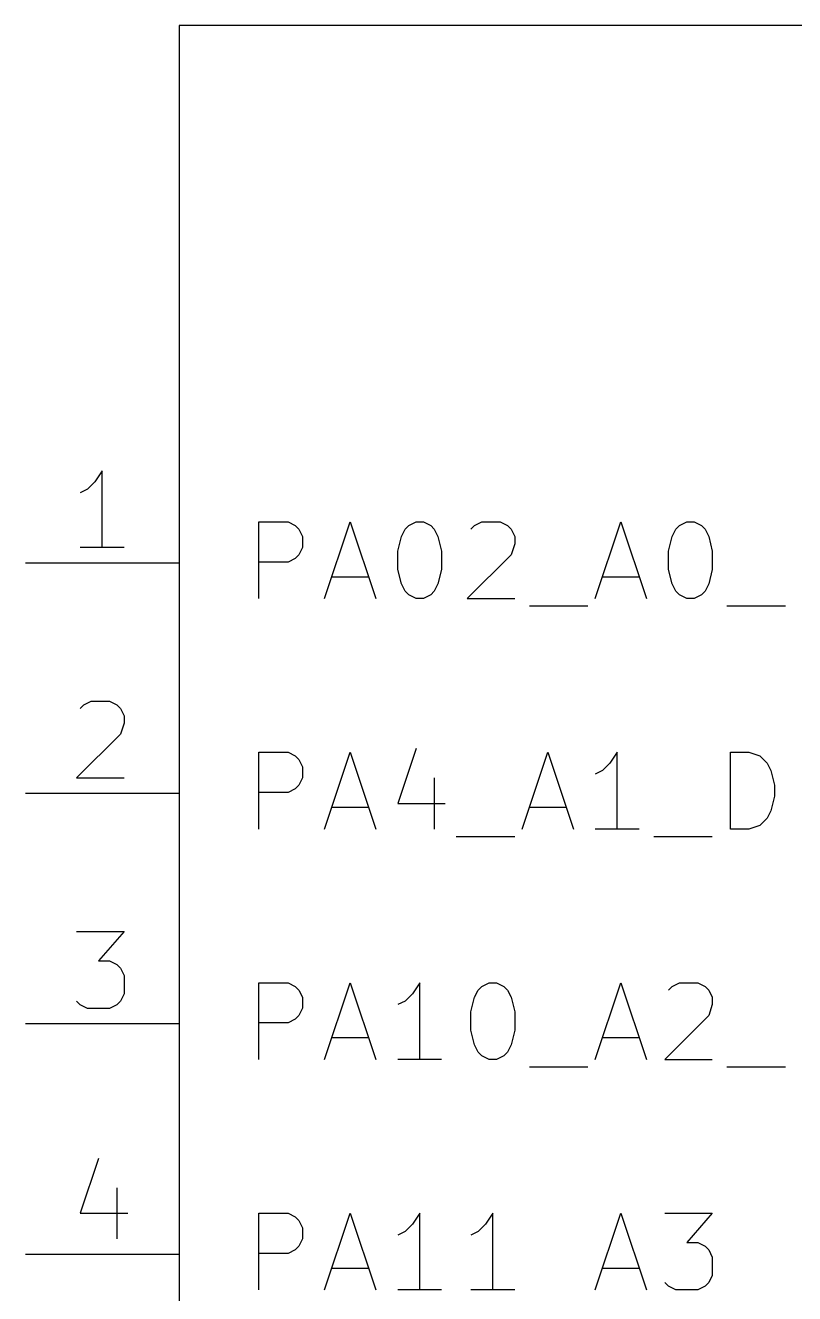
# Model space of a CAD drawing. Extents: x 0.4 to 11.3, y -7.9 to -0.4.
# Drawn here: x 4.75 to 5.251, y -3.926 to -3.1 of the extents above; entities that cross this region are included whole.
import ezdxf

# ---------------------------------------------------------------- set-up
doc = ezdxf.new("R2010")
doc.units = 0
doc.header["$MEASUREMENT"] = 0
doc.layers.add('CYAN2', color=4, linetype='CONTINUOUS')
doc.layers.add('RED2', color=1, linetype='CONTINUOUS')

msp = doc.modelspace()

# ---------------------------------------------------------------- linework, layer by layer
at = {"layer": 'CYAN2', "linetype": 'CONTINUOUS'}
for p, q in [((4.9019, -3.47313), (4.9019, -3.42313)), ((4.9019, -3.42313), (4.92095, -3.42313)), ((4.9019, -3.47313), (4.9019, -3.42313)), ((4.9019, -3.42313), (4.92095, -3.42313)), ((4.92095, -3.42313), (4.92571, -3.42551)), ((4.92095, -3.42313), (4.92571, -3.42551)), ((4.92571, -3.42551), (4.92809, -3.42789)), ((4.92571, -3.42551), (4.92809, -3.42789)), ((4.94476, -3.47313), (4.96143, -3.42313)), ((4.94476, -3.47313), (4.96143, -3.42313)), ((4.96143, -3.42313), (4.97809, -3.47313)), ((4.96143, -3.42313), (4.97809, -3.47313)), ((4.99714, -3.42789), (4.99952, -3.42551)), ((4.99714, -3.42789), (4.99952, -3.42551)), ((4.99952, -3.42551), (5.00428, -3.42313)), ((4.99952, -3.42551), (5.00428, -3.42313)), ((5.00428, -3.42313), (5.00905, -3.42313)), ((5.00428, -3.42313), (5.00905, -3.42313)), ((5.00905, -3.42313), (5.01381, -3.42551)), ((5.00905, -3.42313), (5.01381, -3.42551)), ((5.01381, -3.42551), (5.01619, -3.42789)), ((5.01381, -3.42551), (5.01619, -3.42789)), ((5.04, -3.42789), (5.04238, -3.42551)), ((5.04, -3.42789), (5.04238, -3.42551)), ((5.04238, -3.42551), (5.04714, -3.42313)), ((5.04238, -3.42551), (5.04714, -3.42313)), ((5.04714, -3.42313), (5.05905, -3.42313)), ((5.04714, -3.42313), (5.05905, -3.42313)), ((5.05905, -3.42313), (5.06381, -3.42551)), ((5.05905, -3.42313), (5.06381, -3.42551)), ((5.06381, -3.42551), (5.06619, -3.42789)), ((5.06381, -3.42551), (5.06619, -3.42789)), ((5.12095, -3.47313), (5.13761, -3.42313)), ((5.12095, -3.47313), (5.13761, -3.42313)), ((5.13761, -3.42313), (5.15428, -3.47313)), ((5.13761, -3.42313), (5.15428, -3.47313)), ((5.17333, -3.42789), (5.17571, -3.42551)), ((5.17333, -3.42789), (5.17571, -3.42551)), ((5.17571, -3.42551), (5.18047, -3.42313)), ((5.17571, -3.42551), (5.18047, -3.42313)), ((5.18047, -3.42313), (5.18524, -3.42313)), ((5.18047, -3.42313), (5.18524, -3.42313)), ((5.18524, -3.42313), (5.19, -3.42551)), ((5.18524, -3.42313), (5.19, -3.42551)), ((5.19, -3.42551), (5.19238, -3.42789)), ((5.19, -3.42551), (5.19238, -3.42789)), ((4.92809, -3.42789), (4.93047, -3.43265)), ((4.92809, -3.42789), (4.93047, -3.43265)), ((4.93047, -3.43265), (4.93047, -3.4398)), ((4.93047, -3.43265), (4.93047, -3.4398)), ((4.99238, -3.44218), (4.99476, -3.43265)), ((4.99238, -3.44218), (4.99476, -3.43265)), ((4.99476, -3.43265), (4.99714, -3.42789)), ((4.99476, -3.43265), (4.99714, -3.42789)), ((5.01619, -3.42789), (5.01857, -3.43265)), ((5.01619, -3.42789), (5.01857, -3.43265)), ((5.01857, -3.43265), (5.02095, -3.44218)), ((5.01857, -3.43265), (5.02095, -3.44218)), ((5.06619, -3.42789), (5.06857, -3.43265)), ((5.06619, -3.42789), (5.06857, -3.43265)), ((5.06857, -3.43265), (5.06857, -3.43742)), ((5.06857, -3.43265), (5.06857, -3.43742)), ((5.16857, -3.44218), (5.17095, -3.43265)), ((5.16857, -3.44218), (5.17095, -3.43265)), ((5.17095, -3.43265), (5.17333, -3.42789)), ((5.17095, -3.43265), (5.17333, -3.42789)), ((5.19238, -3.42789), (5.19476, -3.43265)), ((5.19238, -3.42789), (5.19476, -3.43265)), ((5.19476, -3.43265), (5.19714, -3.44218)), ((5.19476, -3.43265), (5.19714, -3.44218)), ((4.93047, -3.4398), (4.92809, -3.44456)), ((4.93047, -3.4398), (4.92809, -3.44456)), ((4.99238, -3.45408), (4.99238, -3.44218)), ((4.99238, -3.45408), (4.99238, -3.44218)), ((5.02095, -3.44218), (5.02095, -3.45408)), ((5.02095, -3.44218), (5.02095, -3.45408)), ((5.06857, -3.43742), (5.06619, -3.44456)), ((5.06857, -3.43742), (5.06619, -3.44456)), ((5.16857, -3.45408), (5.16857, -3.44218)), ((5.16857, -3.45408), (5.16857, -3.44218)), ((5.19714, -3.44218), (5.19714, -3.45408)), ((5.19714, -3.44218), (5.19714, -3.45408)), ((4.92095, -3.44932), (4.9019, -3.44932)), ((4.92095, -3.44932), (4.9019, -3.44932)), ((4.92571, -3.44694), (4.92095, -3.44932)), ((4.92571, -3.44694), (4.92095, -3.44932)), ((4.92809, -3.44456), (4.92571, -3.44694)), ((4.92809, -3.44456), (4.92571, -3.44694)), ((5.06619, -3.44456), (5.03762, -3.47313)), ((5.06619, -3.44456), (5.03762, -3.47313)), ((4.94952, -3.45885), (4.97333, -3.45885)), ((4.94952, -3.45885), (4.97333, -3.45885)), ((4.99476, -3.46361), (4.99238, -3.45408)), ((4.99476, -3.46361), (4.99238, -3.45408)), ((5.02095, -3.45408), (5.01857, -3.46361)), ((5.02095, -3.45408), (5.01857, -3.46361)), ((5.12571, -3.45885), (5.14952, -3.45885)), ((5.12571, -3.45885), (5.14952, -3.45885)), ((5.17095, -3.46361), (5.16857, -3.45408)), ((5.17095, -3.46361), (5.16857, -3.45408)), ((5.19714, -3.45408), (5.19476, -3.46361)), ((5.19714, -3.45408), (5.19476, -3.46361)), ((4.99714, -3.46837), (4.99476, -3.46361)), ((4.99714, -3.46837), (4.99476, -3.46361)), ((5.01857, -3.46361), (5.01619, -3.46837)), ((5.01857, -3.46361), (5.01619, -3.46837)), ((5.17333, -3.46837), (5.17095, -3.46361)), ((5.17333, -3.46837), (5.17095, -3.46361)), ((5.19476, -3.46361), (5.19238, -3.46837)), ((5.19476, -3.46361), (5.19238, -3.46837)), ((4.99952, -3.47075), (4.99714, -3.46837)), ((4.99952, -3.47075), (4.99714, -3.46837)), ((5.00428, -3.47313), (4.99952, -3.47075)), ((5.00428, -3.47313), (4.99952, -3.47075)), ((5.00905, -3.47313), (5.00428, -3.47313)), ((5.00905, -3.47313), (5.00428, -3.47313)), ((5.01381, -3.47075), (5.00905, -3.47313)), ((5.01381, -3.47075), (5.00905, -3.47313)), ((5.01619, -3.46837), (5.01381, -3.47075)), ((5.01619, -3.46837), (5.01381, -3.47075)), ((5.03762, -3.47313), (5.06857, -3.47313)), ((5.03762, -3.47313), (5.06857, -3.47313)), ((5.17571, -3.47075), (5.17333, -3.46837)), ((5.17571, -3.47075), (5.17333, -3.46837)), ((5.18047, -3.47313), (5.17571, -3.47075)), ((5.18047, -3.47313), (5.17571, -3.47075)), ((5.18524, -3.47313), (5.18047, -3.47313)), ((5.18524, -3.47313), (5.18047, -3.47313)), ((5.19, -3.47075), (5.18524, -3.47313)), ((5.19, -3.47075), (5.18524, -3.47313)), ((5.19238, -3.46837), (5.19, -3.47075)), ((5.19238, -3.46837), (5.19, -3.47075)), ((5.07809, -3.47789), (5.11619, -3.47789)), ((5.07809, -3.47789), (5.11619, -3.47789)), ((5.20667, -3.47789), (5.24476, -3.47789)), ((5.20667, -3.47789), (5.24476, -3.47789)), ((4.9019, -3.62313), (4.9019, -3.57313)), ((4.9019, -3.57313), (4.92095, -3.57313)), ((4.9019, -3.62313), (4.9019, -3.57313)), ((4.9019, -3.57313), (4.92095, -3.57313)), ((4.92095, -3.57313), (4.92571, -3.57551)), ((4.92095, -3.57313), (4.92571, -3.57551)), ((4.94476, -3.62313), (4.96143, -3.57313)), ((4.94476, -3.62313), (4.96143, -3.57313)), ((4.96143, -3.57313), (4.97809, -3.62313)), ((4.96143, -3.57313), (4.97809, -3.62313)), ((5.00428, -3.57075), (4.99238, -3.60646)), ((5.00428, -3.57075), (4.99238, -3.60646)), ((5.07333, -3.62313), (5.09, -3.57313)), ((5.07333, -3.62313), (5.09, -3.57313)), ((5.09, -3.57313), (5.10667, -3.62313)), ((5.09, -3.57313), (5.10667, -3.62313)), ((5.13524, -3.57313), (5.13048, -3.58028)), ((5.13524, -3.57313), (5.13048, -3.58028)), ((5.13524, -3.62313), (5.13524, -3.57313)), ((5.13524, -3.62313), (5.13524, -3.57313)), ((5.20904, -3.62313), (5.20904, -3.57313)), ((5.20904, -3.57313), (5.22095, -3.57313)), ((5.20904, -3.62313), (5.20904, -3.57313)), ((5.20904, -3.57313), (5.22095, -3.57313)), ((5.22095, -3.57313), (5.22809, -3.57551)), ((5.22095, -3.57313), (5.22809, -3.57551)), ((4.92571, -3.57551), (4.92809, -3.57789)), ((4.92571, -3.57551), (4.92809, -3.57789)), ((4.92809, -3.57789), (4.93047, -3.58265)), ((4.92809, -3.57789), (4.93047, -3.58265)), ((4.93047, -3.58265), (4.93047, -3.5898)), ((4.93047, -3.58265), (4.93047, -3.5898)), ((5.13048, -3.58028), (5.12571, -3.58504)), ((5.13048, -3.58028), (5.12571, -3.58504)), ((5.22809, -3.57551), (5.23285, -3.58028)), ((5.22809, -3.57551), (5.23285, -3.58028)), ((5.23285, -3.58028), (5.23524, -3.58504)), ((5.23285, -3.58028), (5.23524, -3.58504)), ((4.93047, -3.5898), (4.92809, -3.59456)), ((4.93047, -3.5898), (4.92809, -3.59456)), ((5.01619, -3.5898), (5.01619, -3.62313)), ((5.01619, -3.5898), (5.01619, -3.62313)), ((5.12571, -3.58504), (5.12095, -3.58742)), ((5.12571, -3.58504), (5.12095, -3.58742)), ((5.23524, -3.58504), (5.23761, -3.59456)), ((5.23524, -3.58504), (5.23761, -3.59456)), ((4.92571, -3.59694), (4.92095, -3.59932)), ((4.92571, -3.59694), (4.92095, -3.59932)), ((4.92809, -3.59456), (4.92571, -3.59694)), ((4.92809, -3.59456), (4.92571, -3.59694)), ((5.23761, -3.59456), (5.23761, -3.6017)), ((5.23761, -3.59456), (5.23761, -3.6017)), ((4.92095, -3.59932), (4.9019, -3.59932)), ((4.92095, -3.59932), (4.9019, -3.59932)), ((4.99238, -3.60646), (5.02333, -3.60646)), ((4.99238, -3.60646), (5.02333, -3.60646)), ((5.23761, -3.6017), (5.23524, -3.61122)), ((5.23761, -3.6017), (5.23524, -3.61122)), ((4.94952, -3.60885), (4.97333, -3.60885)), ((4.94952, -3.60885), (4.97333, -3.60885)), ((5.07809, -3.60885), (5.1019, -3.60885)), ((5.07809, -3.60885), (5.1019, -3.60885)), ((5.23524, -3.61122), (5.23285, -3.61599)), ((5.23524, -3.61122), (5.23285, -3.61599)), ((5.14952, -3.62313), (5.12095, -3.62313)), ((5.14952, -3.62313), (5.12095, -3.62313)), ((5.22095, -3.62313), (5.20904, -3.62313)), ((5.22095, -3.62313), (5.20904, -3.62313)), ((5.22809, -3.62075), (5.22095, -3.62313)), ((5.22809, -3.62075), (5.22095, -3.62313)), ((5.23285, -3.61599), (5.22809, -3.62075)), ((5.23285, -3.61599), (5.22809, -3.62075)), ((5.03048, -3.62789), (5.06857, -3.62789)), ((5.03048, -3.62789), (5.06857, -3.62789)), ((5.15905, -3.62789), (5.19714, -3.62789)), ((5.15905, -3.62789), (5.19714, -3.62789)), ((4.9019, -3.77313), (4.9019, -3.72313)), ((4.9019, -3.72313), (4.92095, -3.72313)), ((4.9019, -3.77313), (4.9019, -3.72313)), ((4.9019, -3.72313), (4.92095, -3.72313)), ((4.92095, -3.72313), (4.92571, -3.72551)), ((4.92095, -3.72313), (4.92571, -3.72551)), ((4.92571, -3.72551), (4.92809, -3.72789)), ((4.92571, -3.72551), (4.92809, -3.72789)), ((4.92809, -3.72789), (4.93047, -3.73265)), ((4.92809, -3.72789), (4.93047, -3.73265)), ((4.94476, -3.77313), (4.96143, -3.72313)), ((4.94476, -3.77313), (4.96143, -3.72313)), ((4.96143, -3.72313), (4.97809, -3.77313)), ((4.96143, -3.72313), (4.97809, -3.77313)), ((5.00191, -3.73028), (4.99714, -3.73504)), ((5.00191, -3.73028), (4.99714, -3.73504)), ((5.00667, -3.72313), (5.00191, -3.73028)), ((5.00667, -3.72313), (5.00191, -3.73028)), ((5.00667, -3.77313), (5.00667, -3.72313)), ((5.00667, -3.77313), (5.00667, -3.72313)), ((5.04238, -3.73265), (5.04476, -3.72789)), ((5.04238, -3.73265), (5.04476, -3.72789)), ((5.04476, -3.72789), (5.04714, -3.72551)), ((5.04476, -3.72789), (5.04714, -3.72551)), ((5.04714, -3.72551), (5.0519, -3.72313)), ((5.04714, -3.72551), (5.0519, -3.72313)), ((5.0519, -3.72313), (5.05667, -3.72313)), ((5.0519, -3.72313), (5.05667, -3.72313)), ((5.05667, -3.72313), (5.06143, -3.72551)), ((5.05667, -3.72313), (5.06143, -3.72551)), ((5.06143, -3.72551), (5.06381, -3.72789)), ((5.06143, -3.72551), (5.06381, -3.72789)), ((5.06381, -3.72789), (5.06619, -3.73265)), ((5.06381, -3.72789), (5.06619, -3.73265)), ((5.12095, -3.77313), (5.13761, -3.72313)), ((5.12095, -3.77313), (5.13761, -3.72313)), ((5.13761, -3.72313), (5.15428, -3.77313)), ((5.13761, -3.72313), (5.15428, -3.77313)), ((5.16857, -3.72789), (5.17095, -3.72551)), ((5.16857, -3.72789), (5.17095, -3.72551)), ((5.17095, -3.72551), (5.17571, -3.72313)), ((5.17095, -3.72551), (5.17571, -3.72313)), ((5.17571, -3.72313), (5.18762, -3.72313)), ((5.17571, -3.72313), (5.18762, -3.72313)), ((5.18762, -3.72313), (5.19238, -3.72551)), ((5.18762, -3.72313), (5.19238, -3.72551)), ((5.19238, -3.72551), (5.19476, -3.72789)), ((5.19238, -3.72551), (5.19476, -3.72789)), ((5.19476, -3.72789), (5.19714, -3.73265)), ((5.19476, -3.72789), (5.19714, -3.73265)), ((4.93047, -3.73265), (4.93047, -3.7398)), ((4.93047, -3.73265), (4.93047, -3.7398)), ((4.99714, -3.73504), (4.99238, -3.73742)), ((4.99714, -3.73504), (4.99238, -3.73742)), ((5.04, -3.74218), (5.04238, -3.73265)), ((5.04, -3.74218), (5.04238, -3.73265)), ((5.06619, -3.73265), (5.06857, -3.74218)), ((5.06619, -3.73265), (5.06857, -3.74218)), ((5.19714, -3.73742), (5.19476, -3.74456)), ((5.19714, -3.73742), (5.19476, -3.74456)), ((5.19714, -3.73265), (5.19714, -3.73742)), ((5.19714, -3.73265), (5.19714, -3.73742)), ((4.92571, -3.74694), (4.92095, -3.74932)), ((4.92571, -3.74694), (4.92095, -3.74932)), ((4.92809, -3.74456), (4.92571, -3.74694)), ((4.92809, -3.74456), (4.92571, -3.74694)), ((4.93047, -3.7398), (4.92809, -3.74456)), ((4.93047, -3.7398), (4.92809, -3.74456)), ((5.04, -3.75408), (5.04, -3.74218)), ((5.04, -3.75408), (5.04, -3.74218)), ((5.06857, -3.74218), (5.06857, -3.75408)), ((5.06857, -3.74218), (5.06857, -3.75408)), ((5.19476, -3.74456), (5.16619, -3.77313)), ((5.19476, -3.74456), (5.16619, -3.77313)), ((4.92095, -3.74932), (4.9019, -3.74932)), ((4.92095, -3.74932), (4.9019, -3.74932)), ((5.04238, -3.76361), (5.04, -3.75408)), ((5.04238, -3.76361), (5.04, -3.75408)), ((5.06857, -3.75408), (5.06619, -3.76361)), ((5.06857, -3.75408), (5.06619, -3.76361)), ((4.94952, -3.75885), (4.97333, -3.75885)), ((4.94952, -3.75885), (4.97333, -3.75885)), ((5.04476, -3.76837), (5.04238, -3.76361)), ((5.04476, -3.76837), (5.04238, -3.76361)), ((5.06619, -3.76361), (5.06381, -3.76837)), ((5.06619, -3.76361), (5.06381, -3.76837)), ((5.12571, -3.75885), (5.14952, -3.75885)), ((5.12571, -3.75885), (5.14952, -3.75885)), ((5.04714, -3.77075), (5.04476, -3.76837)), ((5.04714, -3.77075), (5.04476, -3.76837)), ((5.0519, -3.77313), (5.04714, -3.77075)), ((5.0519, -3.77313), (5.04714, -3.77075)), ((5.06143, -3.77075), (5.05667, -3.77313)), ((5.06143, -3.77075), (5.05667, -3.77313)), ((5.06381, -3.76837), (5.06143, -3.77075)), ((5.06381, -3.76837), (5.06143, -3.77075)), ((5.02095, -3.77313), (4.99238, -3.77313)), ((5.02095, -3.77313), (4.99238, -3.77313)), ((5.05667, -3.77313), (5.0519, -3.77313)), ((5.05667, -3.77313), (5.0519, -3.77313)), ((5.07809, -3.77789), (5.11619, -3.77789)), ((5.07809, -3.77789), (5.11619, -3.77789)), ((5.16619, -3.77313), (5.19714, -3.77313)), ((5.16619, -3.77313), (5.19714, -3.77313)), ((5.20667, -3.77789), (5.24476, -3.77789)), ((5.20667, -3.77789), (5.24476, -3.77789)), ((4.9019, -3.92313), (4.9019, -3.87313)), ((4.9019, -3.87313), (4.92095, -3.87313)), ((4.9019, -3.92313), (4.9019, -3.87313)), ((4.9019, -3.87313), (4.92095, -3.87313)), ((4.92095, -3.87313), (4.92571, -3.87551)), ((4.92095, -3.87313), (4.92571, -3.87551)), ((4.92571, -3.87551), (4.92809, -3.87789)), ((4.92571, -3.87551), (4.92809, -3.87789)), ((4.92809, -3.87789), (4.93047, -3.88265)), ((4.92809, -3.87789), (4.93047, -3.88265)), ((4.94476, -3.92313), (4.96143, -3.87313)), ((4.94476, -3.92313), (4.96143, -3.87313)), ((4.96143, -3.87313), (4.97809, -3.92313)), ((4.96143, -3.87313), (4.97809, -3.92313)), ((5.00667, -3.87313), (5.00191, -3.88028)), ((5.00667, -3.87313), (5.00191, -3.88028)), ((5.00667, -3.92313), (5.00667, -3.87313)), ((5.00667, -3.92313), (5.00667, -3.87313)), ((5.05428, -3.87313), (5.04952, -3.88028)), ((5.05428, -3.87313), (5.04952, -3.88028)), ((5.05428, -3.92313), (5.05428, -3.87313)), ((5.05428, -3.92313), (5.05428, -3.87313)), ((5.12095, -3.92313), (5.13761, -3.87313)), ((5.12095, -3.92313), (5.13761, -3.87313)), ((5.13761, -3.87313), (5.15428, -3.92313)), ((5.13761, -3.87313), (5.15428, -3.92313)), ((5.16619, -3.87313), (5.19714, -3.87313)), ((5.16619, -3.87313), (5.19714, -3.87313)), ((5.19714, -3.87313), (5.18047, -3.89218)), ((5.19714, -3.87313), (5.18047, -3.89218)), ((4.93047, -3.88265), (4.93047, -3.8898)), ((4.93047, -3.88265), (4.93047, -3.8898)), ((4.99714, -3.88504), (4.99238, -3.88742)), ((4.99714, -3.88504), (4.99238, -3.88742)), ((5.00191, -3.88028), (4.99714, -3.88504)), ((5.00191, -3.88028), (4.99714, -3.88504)), ((5.04476, -3.88504), (5.04, -3.88742)), ((5.04476, -3.88504), (5.04, -3.88742)), ((5.04952, -3.88028), (5.04476, -3.88504)), ((5.04952, -3.88028), (5.04476, -3.88504)), ((4.92809, -3.89456), (4.92571, -3.89694)), ((4.92809, -3.89456), (4.92571, -3.89694)), ((4.93047, -3.8898), (4.92809, -3.89456)), ((4.93047, -3.8898), (4.92809, -3.89456)), ((5.18047, -3.89218), (5.18762, -3.89218)), ((5.18047, -3.89218), (5.18762, -3.89218)), ((5.18762, -3.89218), (5.19238, -3.89456)), ((5.18762, -3.89218), (5.19238, -3.89456)), ((5.19238, -3.89456), (5.19476, -3.89694)), ((5.19238, -3.89456), (5.19476, -3.89694)), ((4.92095, -3.89932), (4.9019, -3.89932)), ((4.92095, -3.89932), (4.9019, -3.89932)), ((4.92571, -3.89694), (4.92095, -3.89932)), ((4.92571, -3.89694), (4.92095, -3.89932)), ((5.19476, -3.89694), (5.19714, -3.9017)), ((5.19476, -3.89694), (5.19714, -3.9017)), ((5.19714, -3.9017), (5.19714, -3.91361)), ((5.19714, -3.9017), (5.19714, -3.91361)), ((4.94952, -3.90885), (4.97333, -3.90885)), ((4.94952, -3.90885), (4.97333, -3.90885)), ((5.12571, -3.90885), (5.14952, -3.90885)), ((5.12571, -3.90885), (5.14952, -3.90885)), ((5.16857, -3.92075), (5.16619, -3.91837)), ((5.16857, -3.92075), (5.16619, -3.91837)), ((5.17333, -3.92313), (5.16857, -3.92075)), ((5.17333, -3.92313), (5.16857, -3.92075)), ((5.19238, -3.92075), (5.18762, -3.92313)), ((5.19238, -3.92075), (5.18762, -3.92313)), ((5.19476, -3.91837), (5.19238, -3.92075)), ((5.19476, -3.91837), (5.19238, -3.92075)), ((5.19714, -3.91361), (5.19476, -3.91837)), ((5.19714, -3.91361), (5.19476, -3.91837)), ((5.02095, -3.92313), (4.99238, -3.92313)), ((5.02095, -3.92313), (4.99238, -3.92313)), ((5.06857, -3.92313), (5.04, -3.92313)), ((5.06857, -3.92313), (5.04, -3.92313)), ((5.18762, -3.92313), (5.17333, -3.92313)), ((5.18762, -3.92313), (5.17333, -3.92313))]:
    msp.add_line(p, q, dxfattribs=at)
at = {"layer": 'RED2', "linetype": 'CONTINUOUS'}
for p, q in [((4.85, -3.1), (4.85, -4.65)), ((6.3, -3.1), (4.85, -3.1)), ((4.8, -3.38988), (4.79524, -3.39702)), ((4.8, -3.38988), (4.79524, -3.39702)), ((4.8, -3.43988), (4.8, -3.38988)), ((4.8, -3.43988), (4.8, -3.38988)), ((4.79524, -3.39702), (4.79048, -3.40178)), ((4.79524, -3.39702), (4.79048, -3.40178)), ((4.79048, -3.40178), (4.78572, -3.40417)), ((4.79048, -3.40178), (4.78572, -3.40417)), ((4.81429, -3.43988), (4.78572, -3.43988)), ((4.81429, -3.43988), (4.78572, -3.43988)), ((4.85, -3.45), (4.75, -3.45)), ((4.85, -3.45), (4.75, -3.45)), ((4.78809, -3.54226), (4.79286, -3.53988)), ((4.78809, -3.54226), (4.79286, -3.53988)), ((4.79286, -3.53988), (4.80476, -3.53988)), ((4.79286, -3.53988), (4.80476, -3.53988)), ((4.80476, -3.53988), (4.80952, -3.54226)), ((4.80476, -3.53988), (4.80952, -3.54226)), ((4.78572, -3.54464), (4.78809, -3.54226)), ((4.78572, -3.54464), (4.78809, -3.54226)), ((4.80952, -3.54226), (4.81191, -3.54464)), ((4.80952, -3.54226), (4.81191, -3.54464)), ((4.81191, -3.54464), (4.81429, -3.5494)), ((4.81191, -3.54464), (4.81429, -3.5494)), ((4.81429, -3.5494), (4.81429, -3.55417)), ((4.81429, -3.5494), (4.81429, -3.55417)), ((4.81429, -3.55417), (4.81191, -3.56131)), ((4.81429, -3.55417), (4.81191, -3.56131)), ((4.81191, -3.56131), (4.78333, -3.58988)), ((4.81191, -3.56131), (4.78333, -3.58988)), ((4.78333, -3.58988), (4.81429, -3.58988)), ((4.78333, -3.58988), (4.81429, -3.58988)), ((4.85, -3.6), (4.75, -3.6)), ((4.85, -3.6), (4.75, -3.6)), ((4.78333, -3.68988), (4.81429, -3.68988)), ((4.78333, -3.68988), (4.81429, -3.68988)), ((4.81429, -3.68988), (4.79762, -3.70893)), ((4.81429, -3.68988), (4.79762, -3.70893)), ((4.79762, -3.70893), (4.80476, -3.70893)), ((4.79762, -3.70893), (4.80476, -3.70893)), ((4.80476, -3.70893), (4.80952, -3.71131)), ((4.80476, -3.70893), (4.80952, -3.71131)), ((4.80952, -3.71131), (4.81191, -3.71369)), ((4.80952, -3.71131), (4.81191, -3.71369)), ((4.81191, -3.71369), (4.81429, -3.71845)), ((4.81191, -3.71369), (4.81429, -3.71845)), ((4.81429, -3.71845), (4.81429, -3.73035)), ((4.81429, -3.71845), (4.81429, -3.73035)), ((4.81429, -3.73035), (4.81191, -3.73512)), ((4.81429, -3.73035), (4.81191, -3.73512)), ((4.78572, -3.7375), (4.78333, -3.73512)), ((4.78572, -3.7375), (4.78333, -3.73512)), ((4.79048, -3.73988), (4.78572, -3.7375)), ((4.79048, -3.73988), (4.78572, -3.7375)), ((4.80952, -3.7375), (4.80476, -3.73988)), ((4.80952, -3.7375), (4.80476, -3.73988)), ((4.81191, -3.73512), (4.80952, -3.7375)), ((4.81191, -3.73512), (4.80952, -3.7375)), ((4.80476, -3.73988), (4.79048, -3.73988)), ((4.80476, -3.73988), (4.79048, -3.73988)), ((4.85, -3.75), (4.75, -3.75)), ((4.85, -3.75), (4.75, -3.75)), ((4.79762, -3.8375), (4.78572, -3.87321)), ((4.79762, -3.8375), (4.78572, -3.87321)), ((4.80952, -3.85655), (4.80952, -3.88988)), ((4.80952, -3.85655), (4.80952, -3.88988)), ((4.78572, -3.87321), (4.81667, -3.87321)), ((4.78572, -3.87321), (4.81667, -3.87321)), ((4.85, -3.9), (4.75, -3.9)), ((4.85, -3.9), (4.75, -3.9))]:
    msp.add_line(p, q, dxfattribs=at)

doc.saveas('drawing.dxf')
